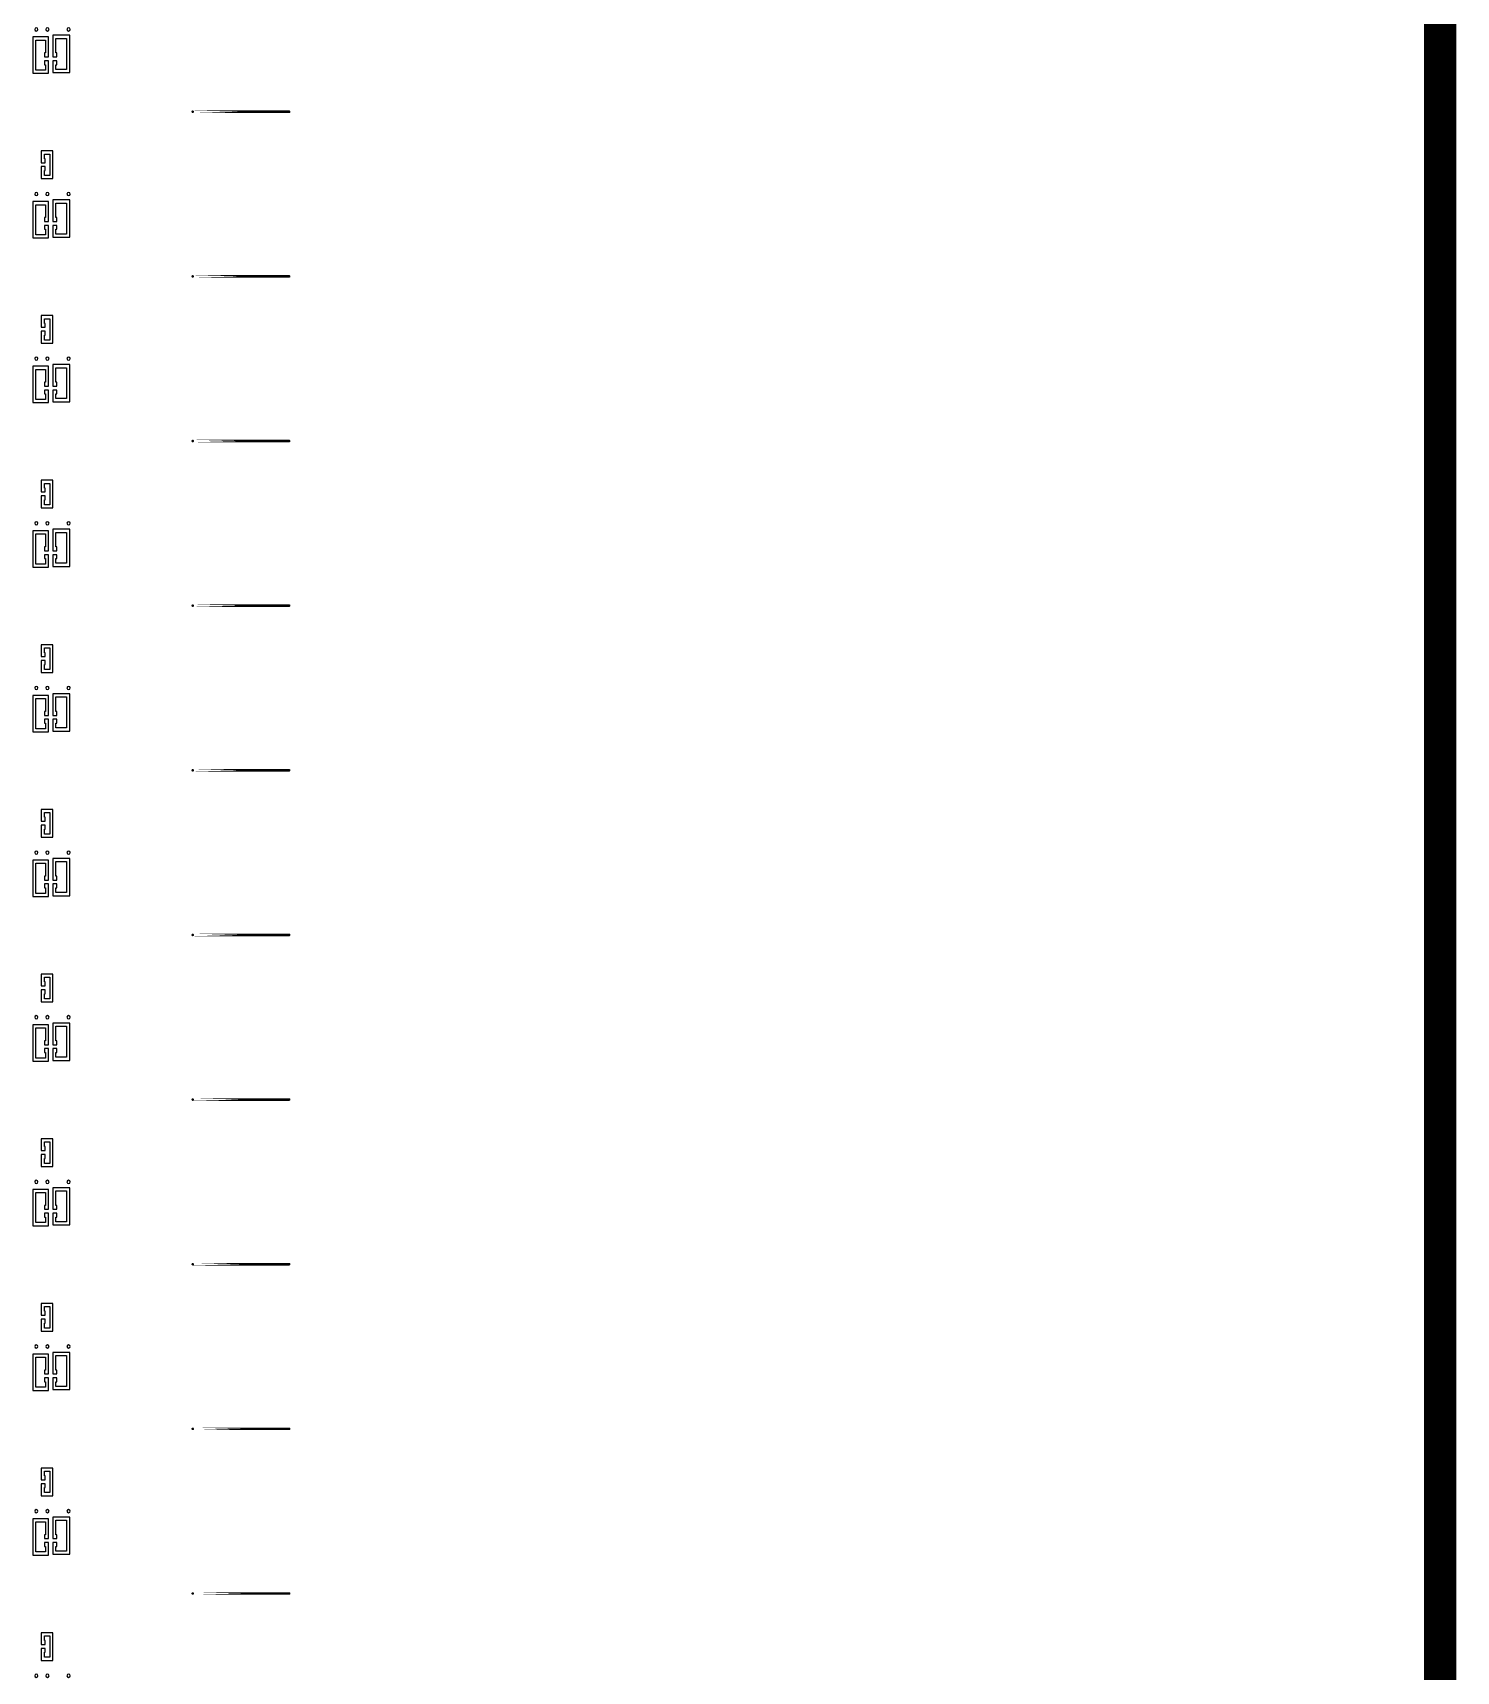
# Model space of a CAD drawing. Extents: x -100 to 100, y -100 to 100.
# Drawn here: x 56.2 to 100.5, y -51.1 to -0.1 of the extents above; entities that cross this region are included whole.
import ezdxf

# ---------------------------------------------------------------- set-up
doc = ezdxf.new("R2010")
doc.units = 0
doc.layers.get('0').update_dxf_attribs({"linetype": 'continuous'})
doc.layers.add('L3', color=7, linetype='continuous')

# ---------------------------------------------------------------- blocks, each defined once
blk = doc.blocks.new('LDI_XFB44-1600-011_L3_B1')
at = {"layer": 'L3'}
for points in [[(56.586, -55.766), (56.586, -55.61), (56.61, -55.61), (56.61, -55.488), (56.488, -55.488), (56.488, -55.863), (56.849, -55.863), (56.849, -55), (56.488, -55), (56.488, -55.366), (56.61, -55.366), (56.61, -55.244), (56.586, -55.244), (56.586, -55.098), (56.752, -55.098), (56.752, -55.766), (56.586, -55.766)], [(56.617, -56.673), (56.617, -57.073), (56.592, -57.073), (56.592, -57.195), (56.714, -57.195), (56.714, -56.576), (56.226, -56.576), (56.226, -57.707), (56.714, -57.707), (56.714, -57.317), (56.592, -57.317), (56.592, -57.439), (56.617, -57.439), (56.617, -57.61), (56.323, -57.61), (56.323, -56.673), (56.617, -56.673)], [(56.284, -56.341), (56.299, -56.377), (56.334, -56.391), (56.37, -56.377), (56.384, -56.341), (56.37, -56.306), (56.334, -56.292), (56.299, -56.306), (56.284, -56.341)], [(56.646, -56.306), (56.632, -56.341), (56.646, -56.377), (56.682, -56.391), (56.717, -56.377), (56.732, -56.341), (56.717, -56.306), (56.682, -56.292), (56.646, -56.306)], [(56.947, -57.073), (56.947, -56.622), (57.278, -56.622), (57.278, -57.585), (56.947, -57.585), (56.947, -57.439), (56.972, -57.439), (56.972, -57.317), (56.85, -57.317), (56.85, -57.683), (57.376, -57.683), (57.376, -56.525), (56.85, -56.525), (56.85, -57.195), (56.972, -57.195), (56.972, -57.073), (56.947, -57.073)], [(57.374, -56.306), (57.339, -56.292), (57.304, -56.306), (57.289, -56.341), (57.304, -56.377), (57.339, -56.391), (57.374, -56.377), (57.389, -56.341), (57.374, -56.306)]]:
    blk.add_lwpolyline(points, close=True, dxfattribs=at)
blk = doc.blocks.new('cutlineendpoint')
at = {"const_width": 0.04}
blk.add_lwpolyline([(-0.02, 0, 1), (0.02, 0, 1)], format="xyb", close=True, dxfattribs=at)

msp = doc.modelspace()

# ---------------------------------------------------------------- linework, layer by layer
at = {"layer": 'L3'}
for points, const_width in [([(-100, 100), (100, 100), (100, -100), (-100, -100)], 1), ([(61.2, -2.561), (64.2, -2.561)], 0.08), ([(61.2, -7.683), (64.2, -7.683)], 0.08), ([(61.2, -12.805), (64.2, -12.805)], 0.08), ([(61.2, -17.927), (64.2, -17.927)], 0.08), ([(61.2, -23.049), (64.2, -23.049)], 0.08), ([(61.2, -28.171), (64.2, -28.171)], 0.08), ([(61.2, -33.293), (64.2, -33.293)], 0.08), ([(61.2, -38.415), (64.2, -38.415)], 0.08), ([(61.2, -43.537), (64.2, -43.537)], 0.08), ([(61.2, -48.659), (64.2, -48.659)], 0.08)]:
    msp.add_lwpolyline(points, close=True, dxfattribs=dict(at, const_width=const_width))

# ---------------------------------------------------------------- block references
for name, p in [('LDI_XFB44-1600-011_L3_B1', (0, 56.341)), ('cutlineendpoint', (61.2, -2.561)), ('cutlineendpoint', (64.2, -2.561)), ('LDI_XFB44-1600-011_L3_B1', (0, 51.22)), ('cutlineendpoint', (61.2, -7.683)), ('cutlineendpoint', (64.2, -7.683)), ('LDI_XFB44-1600-011_L3_B1', (0, 46.098)), ('cutlineendpoint', (61.2, -12.805)), ('cutlineendpoint', (64.2, -12.805)), ('LDI_XFB44-1600-011_L3_B1', (0, 40.976)), ('cutlineendpoint', (61.2, -17.927)), ('cutlineendpoint', (64.2, -17.927)), ('LDI_XFB44-1600-011_L3_B1', (0, 35.854)), ('cutlineendpoint', (61.2, -23.049)), ('cutlineendpoint', (64.2, -23.049)), ('LDI_XFB44-1600-011_L3_B1', (0, 30.732)), ('cutlineendpoint', (61.2, -28.171)), ('cutlineendpoint', (64.2, -28.171)), ('LDI_XFB44-1600-011_L3_B1', (0, 25.61)), ('cutlineendpoint', (61.2, -33.293)), ('cutlineendpoint', (64.2, -33.293)), ('LDI_XFB44-1600-011_L3_B1', (0, 20.488)), ('cutlineendpoint', (61.2, -38.415)), ('cutlineendpoint', (64.2, -38.415)), ('LDI_XFB44-1600-011_L3_B1', (0, 15.366)), ('cutlineendpoint', (61.2, -43.537)), ('cutlineendpoint', (64.2, -43.537)), ('LDI_XFB44-1600-011_L3_B1', (0, 10.244)), ('cutlineendpoint', (61.2, -48.659)), ('cutlineendpoint', (64.2, -48.659)), ('LDI_XFB44-1600-011_L3_B1', (0, 5.122))]:
    msp.add_blockref(name, p, dxfattribs=at)

doc.saveas('drawing.dxf')
